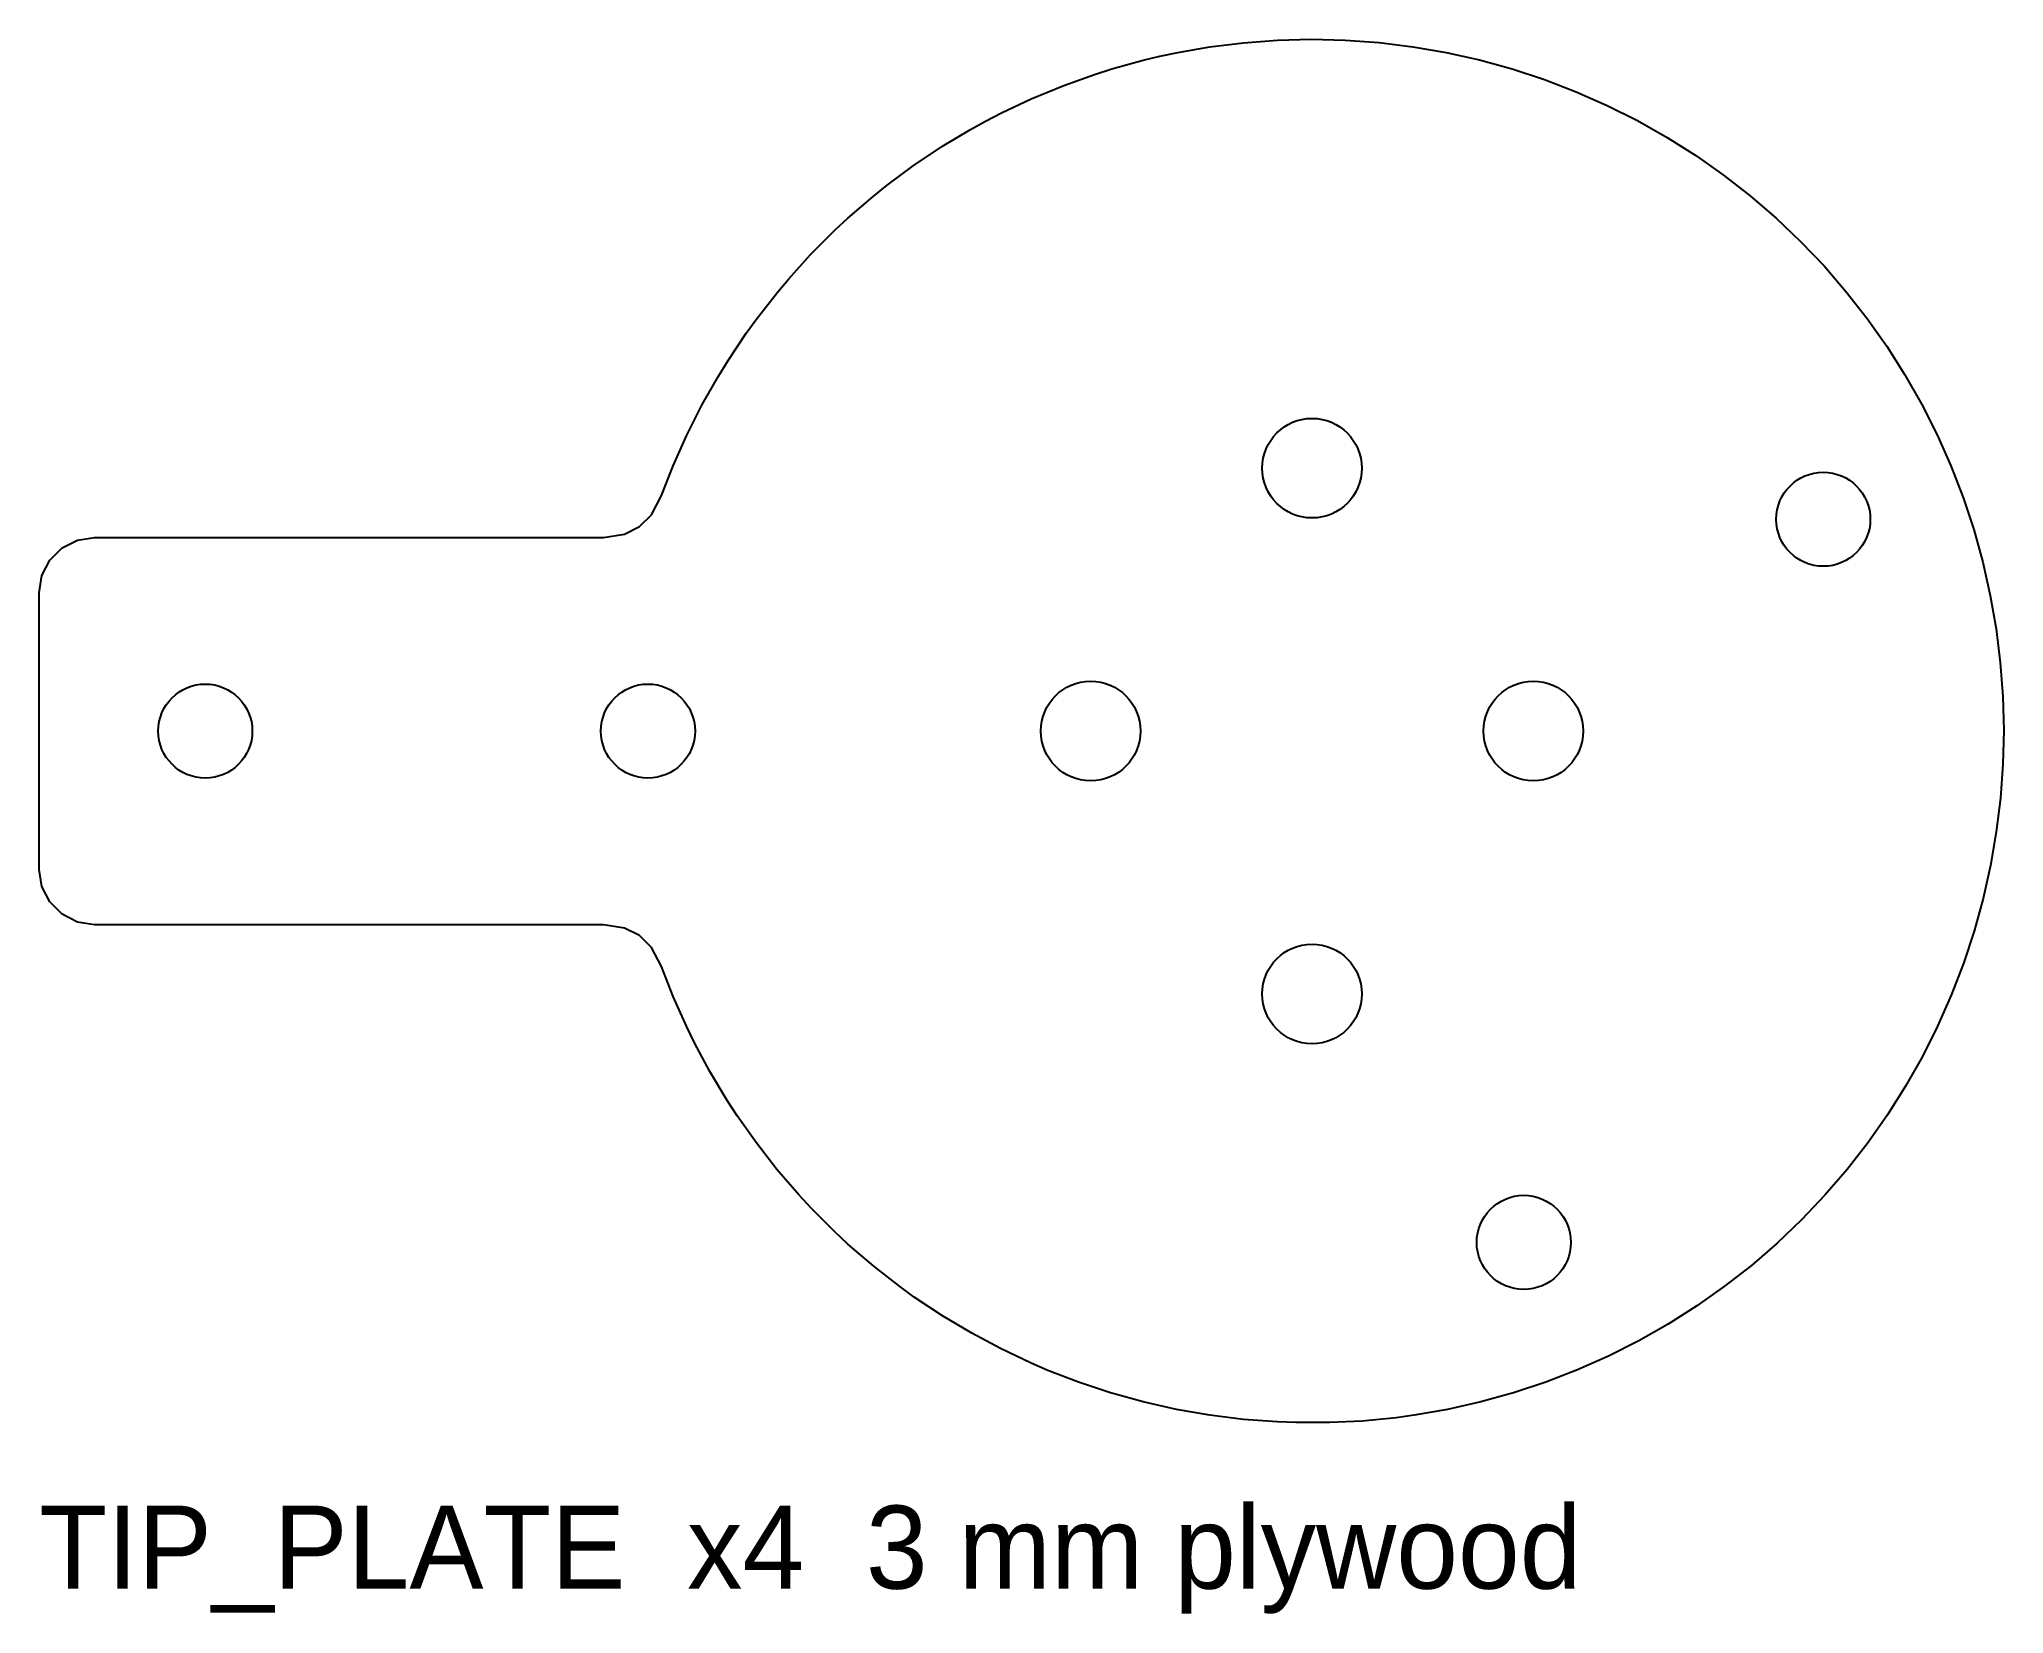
# Model space of a CAD drawing. Header units: millimetres. Extents: x -46 to 25, y -31.9 to 25.
import ezdxf

# ---------------------------------------------------------------- set-up
doc = ezdxf.new("R2010")
doc.units = ezdxf.units.MM
for name, color, linetype in [('CUT_INNER', 5, 'Continuous'), ('CUT_OUTER', 1, 'Continuous'), ('NOTES', 7, 'Continuous')]:
    doc.layers.add(name, color=color, linetype=linetype)

msp = doc.modelspace()

# ---------------------------------------------------------------- linework, layer by layer
at = {"layer": 'CUT_INNER'}
for centre, radius in [((0, 9.5), 1.8), ((18.478, 7.654), 1.7), ((-40, 0), 1.7), ((-24, 0), 1.7), ((-8, 0), 1.8), ((8, 0), 1.8), ((0, -9.5), 1.8), ((7.654, -18.478), 1.7)]:
    msp.add_circle(centre, radius, dxfattribs=at)
at = {"layer": 'CUT_OUTER'}
msp.add_lwpolyline([(-44, -7), (-44.618, -6.902), (-45.176, -6.618), (-45.618, -6.176), (-45.902, -5.618), (-46, -5), (-46, 5), (-45.902, 5.618), (-45.618, 6.176), (-45.176, 6.618), (-44.618, 6.902), (-44, 7), (-25.61, 7), (-24.852, 7.118), (-24.307, 7.392), (-23.872, 7.818), (-23.506, 8.509), (-23.087, 9.59), (-22.61, 10.667), (-22.036, 11.806), (-21.456, 12.831), (-21.108, 13.396), (-20.454, 14.375), (-20.095, 14.873), (-19.309, 15.879), (-18.914, 16.348), (-18.123, 17.221), (-17.221, 18.123), (-16.771, 18.54), (-15.879, 19.309), (-15.361, 19.724), (-14.415, 20.425), (-13.354, 21.134), (-12.344, 21.74), (-11.806, 22.036), (-11.218, 22.341), (-10.153, 22.845), (-8.974, 23.333), (-7.865, 23.73), (-7.234, 23.93), (-6.098, 24.245), (-5.501, 24.387), (-4.853, 24.524), (-3.692, 24.726), (-2.475, 24.877), (-1.251, 24.968), (-0.025, 25), (1.202, 24.971), (2.426, 24.882), (3.644, 24.733), (4.853, 24.524), (6.051, 24.256), (7.234, 23.93), (8.399, 23.547), (9.544, 23.106), (10.667, 22.61), (11.763, 22.059), (12.831, 21.456), (13.869, 20.8), (14.873, 20.095), (15.841, 19.341), (16.771, 18.54), (17.66, 17.695), (18.507, 16.807), (19.309, 15.879), (20.065, 14.912), (20.773, 13.909), (21.43, 12.873), (22.036, 11.806), (22.589, 10.711), (23.087, 9.59), (23.53, 8.445), (23.916, 7.281), (24.245, 6.098), (24.515, 4.901), (24.726, 3.692), (24.877, 2.475), (24.968, 1.251), (25, 0.025), (24.971, -1.202), (24.882, -2.426), (24.733, -3.644), (24.524, -4.853), (24.256, -6.051), (23.93, -7.234), (23.547, -8.399), (23.106, -9.544), (22.61, -10.667), (22.059, -11.763), (21.456, -12.831), (20.8, -13.869), (20.095, -14.873), (19.341, -15.841), (18.54, -16.771), (17.695, -17.66), (16.807, -18.507), (15.879, -19.309), (14.912, -20.065), (13.909, -20.773), (12.873, -21.43), (11.806, -22.036), (10.711, -22.589), (9.59, -23.087), (8.445, -23.53), (7.281, -23.916), (6.098, -24.245), (4.901, -24.515), (3.692, -24.726), (3.036, -24.815), (1.815, -24.934), (0.638, -24.992), (-0.589, -24.993), (-1.251, -24.968), (-2.475, -24.877), (-3.692, -24.726), (-4.901, -24.515), (-6.098, -24.245), (-7.281, -23.916), (-8.445, -23.53), (-9.544, -23.106), (-10.153, -22.845), (-11.262, -22.319), (-12.301, -21.764), (-13.354, -21.134), (-14.375, -20.454), (-14.912, -20.065), (-15.841, -19.341), (-16.771, -18.54), (-17.256, -18.089), (-18.089, -17.256), (-18.54, -16.771), (-19.341, -15.841), (-20.095, -14.873), (-20.773, -13.909), (-21.134, -13.354), (-21.764, -12.301), (-22.319, -11.262), (-22.61, -10.667), (-23.087, -9.59), (-23.506, -8.509), (-23.872, -7.818), (-24.307, -7.392), (-24.852, -7.118), (-25.61, -7)], close=True, dxfattribs=at)

# ---------------------------------------------------------------- texts
at = {"layer": 'NOTES'}
msp.add_text('TIP_PLATE  x4  3 mm plywood', height=3, dxfattribs=at).set_placement((-46, -30.993))

doc.saveas('drawing.dxf')
